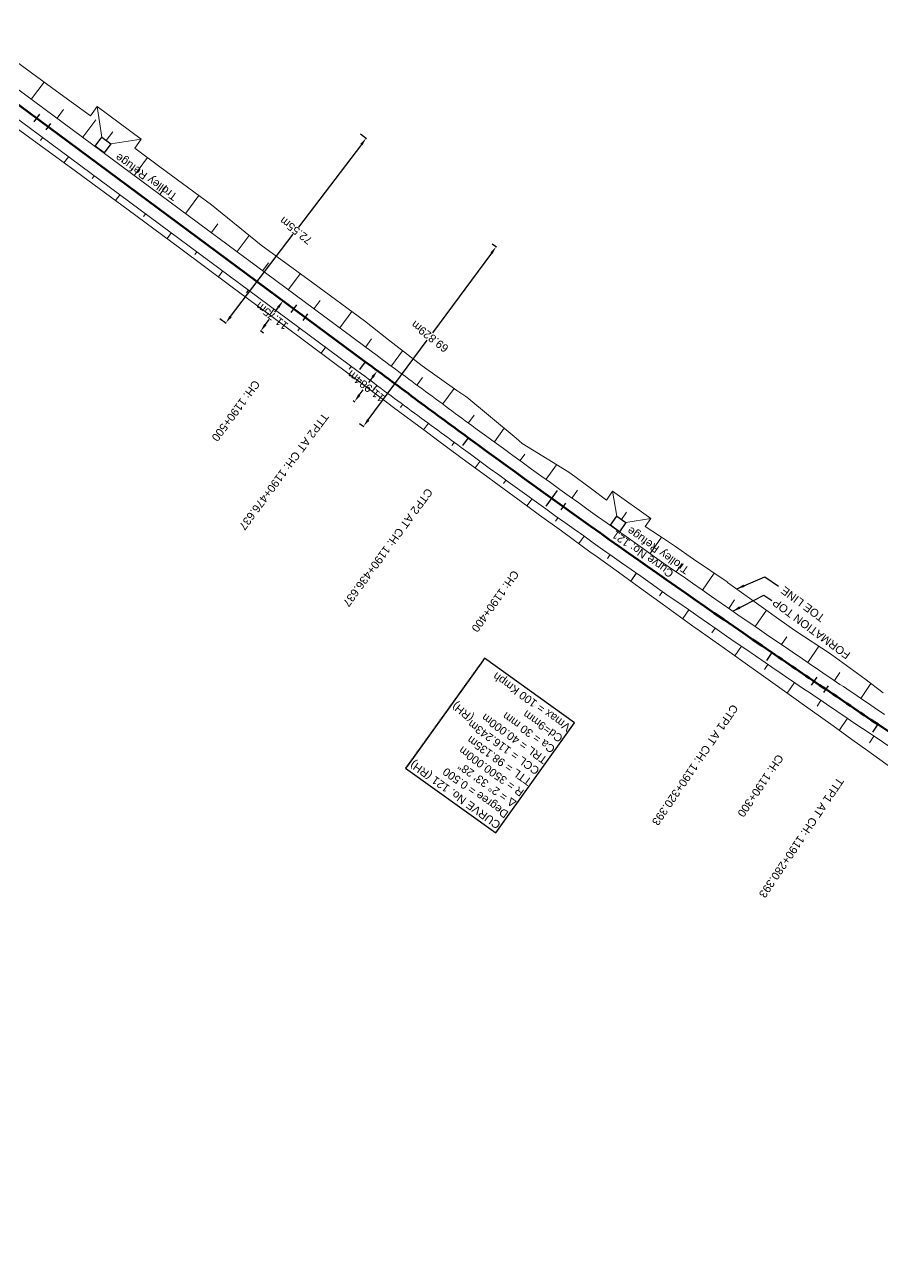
# Model space of a CAD drawing. Header units: metres. Extents: x 638322 to 644522, y 3380053 to 3384620.
# Drawn here: x 643910.2 to 644178.4, y 3380124.4 to 3380506.2 of the extents above; entities that cross this region are included whole.
import ezdxf
from ezdxf.enums import TextEntityAlignment as Align

# ---------------------------------------------------------------- set-up
doc = ezdxf.new("R2010")
doc.units = ezdxf.units.M
doc.header["$MEASUREMENT"] = 0
doc.linetypes.add('CENTER2', pattern=[1.125, 0.75, -0.125, 0.125, -0.125])
doc.layers.get('Defpoints').update_dxf_attribs({"lineweight": 0})
for name, color, linetype, lineweight in [('C-ALIG-DG-CURVE', 1, 'CENTER2', 70), ('C-ALIG-DG-LINE', 1, 'CENTER2', 70), ('C-ALIG-DG-SPIRAL', 1, 'CENTER2', 70), ('C-ALIG-LABL-DG', 1, 'Continuous', 25), ('C-ALIG-LABL-DG-MARK', 1, 'Continuous', 25), ('Proposed Curve_Details', 10, 'Continuous', 0), ('PROPOSED DFCC TOE LINE', 239, 'Continuous', 0), ('PROPOSED DFCC TOE SLOPES', 239, 'Continuous', 0), ('PROPOSED FORMATION LINE - PLAN', 187, 'Continuous', 0)]:
    doc.layers.add(name, color=color, linetype=linetype, lineweight=lineweight)
for name, color, linetype in [('C-ROAD-TEXT', 11, 'Continuous'), ('Dimension', 10, 'Continuous'), ('Layer3', 1, 'Continuous'), ('Trolley Refuse', 10, 'Continuous')]:
    doc.layers.add(name, color=color, linetype=linetype)
doc.styles.add('Arial', font='arial.ttf')
doc.styles.get("Standard").update_dxf_attribs({"font": 'arial.ttf'})
doc.styles.add('Style-Arial', font='arial.ttf')
doc.dimstyles.new('ISO-25', dxfattribs={"dimtxt": 2.5, "dimasz": 2.5, "dimexe": 1.25, "dimexo": 0.625, "dimtad": 1, "dimtxsty": 'Standard', "dimcen": 2.5, "dimadec": 0, "dimazin": 0, "dimtfac": 1, "dimtmove": 0, "dimatfit": 3, "dimfxl": 1, "dimarcsym": 0})
doc.dimstyles.get("Standard").update_dxf_attribs({"dimtxt": 2.5, "dimasz": 2.5, "dimexe": 0.18, "dimexo": 0.0625, "dimgap": 0.09, "dimtad": 0, "dimtih": 1, "dimtoh": 1, "dimdec": 3, "dimzin": 0, "dimdsep": 46, "dimtxsty": 'Standard', "dimcen": 0.09, "dimazin": 0, "dimtfac": 1, "dimtdec": 3, "dimtofl": 0, "dimtmove": 0, "dimatfit": 3, "dimfxl": 1, "dimtolj": 1, "dimtzin": 0, "dimarcsym": 0})

# ---------------------------------------------------------------- blocks, each defined once
blk = doc.blocks.new('*D384')
at = {"layer": 'Defpoints', "color": 0, "transparency": 16777216}
for p in [(644019.95, 3380398.44), (644020.48, 3380398.05), (644012.82, 3380388.81)]:
    blk.add_point(p, dxfattribs=at)
at = {"layer": 'Dimension', "color": 0, "lineweight": -2, "transparency": 16777216}
for p, q in [((644020.05, 3380398.36), (644020.58, 3380397.97)), ((644018.99, 3380396.04), (644017.75, 3380394.36)), ((644014.83, 3380390.43), (644016.08, 3380392.11)), ((644012.92, 3380388.74), (644013.45, 3380388.34))]:
    blk.add_line(p, q, dxfattribs=at)
at = {"layer": 'Dimension', "color": 0, "transparency": 16777216}
for points in [[(644018.66, 3380396.29), (644019.33, 3380395.79), (644020.48, 3380398.05)], [(644014.5, 3380390.68), (644015.17, 3380390.18), (644013.35, 3380388.42)]]:
    blk.add_solid(points, dxfattribs=at)
at = {"layer": 'Dimension', "color": 0, "lineweight": 0, "transparency": 16777216, "insert": (644016.91, 3380393.23), "char_height": 2.5, "attachment_point": 5, "rotation": 142, "style": 'Style-Arial'}
blk.add_mtext('\\A1;11.984m', dxfattribs=at)
blk = doc.blocks.new('TerminatorOpen_0.5')
at = {"color": 0, "linetype": 'ByBlock', "lineweight": -2}
for q in [(-1, 0.25), (-1, 0), (-1, -0.25)]:
    blk.add_line((0, 0), q, dxfattribs=at)
blk = doc.blocks.new('*D403')
at = {"layer": 'Defpoints', "color": 0, "transparency": 16777216}
for p in [(644056.28, 3380437.8), (644057.62, 3380436.81), (644014.78, 3380381.64)]:
    blk.add_point(p, dxfattribs=at)
at = {"layer": 'Dimension', "color": 0, "lineweight": -2, "transparency": 16777216}
for p, q in [((644056.38, 3380437.73), (644057.72, 3380436.73)), ((644056.14, 3380434.8), (644037.71, 3380409.86)), ((644017.61, 3380382.66), (644036.04, 3380407.6)), ((644014.88, 3380381.57), (644016.22, 3380380.58))]:
    blk.add_line(p, q, dxfattribs=at)
at = {"layer": 'Dimension', "color": 0, "transparency": 16777216}
for points in [[(644055.8, 3380435.05), (644056.47, 3380434.55), (644057.62, 3380436.81)], [(644017.27, 3380382.91), (644017.94, 3380382.41), (644016.12, 3380380.65)]]:
    blk.add_solid(points, dxfattribs=at)
at = {"layer": 'Dimension', "color": 0, "lineweight": 0, "transparency": 16777216, "insert": (644036.87, 3380408.73), "char_height": 2.5, "attachment_point": 5, "rotation": 142, "style": 'Style-Arial'}
blk.add_mtext('\\A1;69.829m', dxfattribs=at)
blk = doc.blocks.new('*D404')
at = {"layer": 'Defpoints', "color": 0, "transparency": 16777216}
for p in [(643991, 3380419.9), (643991.99, 3380419.16), (643985, 3380409.72)]:
    blk.add_point(p, dxfattribs=at)
at = {"layer": 'Dimension', "color": 0, "lineweight": -2, "transparency": 16777216}
for p, q in [((643989.51, 3380417.9), (643988.33, 3380416.31)), ((643991.89, 3380419.24), (643990.9, 3380419.98)), ((643985.49, 3380412.47), (643986.66, 3380414.06)), ((643984.9, 3380409.8), (643983.9, 3380410.54))]:
    blk.add_line(p, q, dxfattribs=at)
at = {"layer": 'Dimension', "color": 0, "transparency": 16777216}
for points in [[(643989.17, 3380418.14), (643989.84, 3380417.65), (643991, 3380419.9)], [(643985.15, 3380412.72), (643985.82, 3380412.22), (643984, 3380410.46)]]:
    blk.add_solid(points, dxfattribs=at)
at = {"layer": 'Dimension', "color": 0, "lineweight": 0, "transparency": 16777216, "insert": (643987.5, 3380415.18), "char_height": 2.5, "attachment_point": 5, "rotation": 142, "style": 'Style-Arial'}
blk.add_mtext('\\A1;11.75m', dxfattribs=at)
blk = doc.blocks.new('*D405')
at = {"layer": 'Defpoints', "color": 0, "transparency": 16777216}
for p in [(644015.07, 3380472.15), (644016.97, 3380470.71), (643971.18, 3380414.39)]:
    blk.add_point(p, dxfattribs=at)
at = {"layer": 'Dimension', "color": 0, "lineweight": -2, "transparency": 16777216}
for p, q in [((644015.17, 3380472.08), (644017.07, 3380470.64)), ((644015.46, 3380468.72), (643995.87, 3380442.95)), ((643974.59, 3380414.94), (643994.17, 3380440.72)), ((643971.28, 3380414.32), (643973.17, 3380412.88))]:
    blk.add_line(p, q, dxfattribs=at)
at = {"layer": 'Dimension', "color": 0, "transparency": 16777216}
for points in [[(644015.13, 3380468.98), (644015.79, 3380468.47), (644016.97, 3380470.71)], [(643974.25, 3380415.19), (643974.92, 3380414.69), (643973.07, 3380412.95)]]:
    blk.add_solid(points, dxfattribs=at)
at = {"layer": 'Dimension', "color": 0, "lineweight": 0, "transparency": 16777216, "insert": (643995.02, 3380441.83), "char_height": 2.5, "attachment_point": 5, "rotation": 142, "style": 'Style-Arial'}
blk.add_mtext('\\A1;72.55m', dxfattribs=at)
blk = doc.blocks.new('Tick Hor')
at = {"color": 1}
blk.add_lwpolyline([(-0.5, 0), (0.5, 0)], dxfattribs=at)

msp = doc.modelspace()

# ---------------------------------------------------------------- linework, layer by layer
at = {"layer": 'C-ALIG-DG-CURVE', "color": 1, "linetype": 'Continuous', "lineweight": 50, "flags": 128}
msp.add_lwpolyline([(644143.754, 3380309.9938, -0.00830329), (644048.8517, 3380377.1119)], format="xyb", dxfattribs=at)
at = {"layer": 'C-ALIG-DG-LINE', "color": 1, "linetype": 'Continuous', "lineweight": 50, "flags": 128}
for points in [[(644016.6721, 3380400.8705), (642492.9785, 3381530.3248)], [(644418.8871, 3380124.3897), (644176.8766, 3380287.5685)]]:
    msp.add_lwpolyline(points, dxfattribs=at)
at = {"layer": 'C-ALIG-DG-SPIRAL', "color": 1, "linetype": 'Continuous', "lineweight": 50, "flags": 128}
for points in [[(644048.8517, 3380377.1119), (644047.8109, 3380377.8745), (644046.7703, 3380378.6375), (644045.73, 3380379.4009), (644044.69, 3380380.1646), (644043.6502, 3380380.9286), (644042.6107, 3380381.693), (644041.5713, 3380382.4577), (644040.5322, 3380383.2227), (644039.4933, 3380383.9879), (644038.4546, 3380384.7535), (644037.4161, 3380385.5192), (644036.3778, 3380386.2853), (644035.3396, 3380387.0515), (644034.3016, 3380387.818), (644033.2638, 3380388.5847), (644032.2261, 3380389.3516), (644031.1886, 3380390.1187), (644030.1512, 3380390.886), (644029.1139, 3380391.6534), (644028.0767, 3380392.421), (644027.0396, 3380393.1887), (644026.0026, 3380393.9565), (644024.9656, 3380394.7245), (644023.9288, 3380395.4925), (644022.892, 3380396.2606), (644021.8553, 3380397.0288), (644020.8186, 3380397.7971), (644019.782, 3380398.5654), (644018.7453, 3380399.3337), (644017.7087, 3380400.1021), (644016.6721, 3380400.8705)], [(644176.8766, 3380287.5685), (644175.8068, 3380288.2899), (644174.7369, 3380289.0113), (644173.6671, 3380289.7327), (644172.5973, 3380290.4541), (644171.5276, 3380291.1756), (644170.4578, 3380291.8972), (644169.3882, 3380292.6188), (644168.3186, 3380293.3405), (644167.249, 3380294.0623), (644166.1796, 3380294.7843), (644165.1102, 3380295.5063), (644164.0409, 3380296.2285), (644162.9717, 3380296.9509), (644161.9027, 3380297.6734), (644160.8337, 3380298.3961), (644159.7649, 3380299.119), (644158.6962, 3380299.8421), (644157.6277, 3380300.5654), (644156.5593, 3380301.2889), (644155.4911, 3380302.0127), (644154.4231, 3380302.7367), (644153.3552, 3380303.461), (644152.2875, 3380304.1856), (644151.2201, 3380304.9105), (644150.1528, 3380305.6356), (644149.0858, 3380306.3611), (644148.0189, 3380307.0869), (644146.9523, 3380307.8131), (644145.886, 3380308.5396), (644144.8199, 3380309.2665), (644143.754, 3380309.9938)]]:
    msp.add_lwpolyline(points, dxfattribs=at)
at = {"layer": 'C-ALIG-LABL-DG', "color": 1, "linetype": 'Continuous', "lineweight": 25}
for p, q in [((644016.6722, 3380400.8705), (644016.6722, 3380400.8705)), ((644048.8517, 3380377.1119), (644048.8517, 3380377.1119)), ((644143.7541, 3380309.9938), (644143.7541, 3380309.9938)), ((644176.8766, 3380287.5685), (644176.8766, 3380287.5685))]:
    msp.add_line(p, q, dxfattribs=at)
at = {"layer": 'C-ALIG-LABL-DG-MARK', "color": 1, "linetype": 'Continuous', "lineweight": 25}
for p, q in [((644016.6721, 3380400.8705), (644014.8856, 3380398.4604)), ((644048.8517, 3380377.1119), (644047.079, 3380374.6916)), ((644143.754, 3380309.9938), (644142.0627, 3380307.516)), ((644176.8766, 3380287.5685), (644175.1995, 3380285.0811))]:
    msp.add_line(p, q, dxfattribs=at)
at = {"layer": 'Layer3', "color": 212, "linetype": 'Continuous', "lineweight": -3}
msp.add_circle((644095.5097, 3380342.4313), 0.015, dxfattribs=at)
msp.add_circle((644095.5097, 3380342.4313), 0.015, dxfattribs=at)
at = {"layer": 'PROPOSED DFCC TOE LINE', "lineweight": 0, "flags": 128}
for points in [[(643904.1025, 3380497.2194), (643920.2186, 3380485.3755), (643930.8023, 3380477.6964), (643932.9334, 3380480.5708), (643946.6866, 3380470.3745), (643944.6239, 3380467.5922), (643952.5244, 3380461.7869), (643968.6022, 3380449.8914), (643984.1347, 3380437.2603), (644000.3187, 3380425.5079), (644016.4393, 3380413.6701), (644023.9248, 3380407.6694), (644032.1772, 3380401.3222), (644034.4911, 3380399.5438), (644045.3502, 3380391.8343), (644048.4491, 3380389.7371), (644055.8561, 3380383.6657), (644063.8359, 3380376.9816), (644065.7801, 3380375.3609), (644076.7685, 3380368.5206), (644080.6187, 3380366.148), (644087.3662, 3380361.1457), (644092.0468, 3380357.6341), (644093.9805, 3380360.368), (644105.9301, 3380351.9161), (644104.1289, 3380349.3695), (644108.6379, 3380346.51), (644113.3162, 3380343.302), (644119.2816, 3380339.2065), (644129.7753, 3380332.0406), (644129.9414, 3380331.9276), (644140.4231, 3380324.3911), (644146.003, 3380320.444), (644150.9137, 3380316.8642), (644162.0701, 3380309.6143), (644162.5518, 3380309.3015), (644172.85, 3380301.7867), (644178.6182, 3380297.3962)], [(644095.8553, 3380335.076), (644088.4558, 3380340.3826), (644087.3437, 3380341.1813), (644077.9776, 3380348.0267), (644071.1311, 3380352.9577), (644067.453, 3380355.605), (644057.0066, 3380363.291), (644054.9638, 3380364.7946), (644046.5641, 3380370.9814), (644038.8279, 3380376.6695), (644035.8153, 3380378.9049), (644025.1082, 3380386.871), (644022.7687, 3380388.6214), (644014.4389, 3380394.8745), (644006.766, 3380400.6223), (643990.7562, 3380412.6097), (643974.6881, 3380424.5184), (643958.6573, 3380436.4772), (643942.5347, 3380448.3124), (643926.4351, 3380460.1786), (643910.2472, 3380471.9256), (643894.0701, 3380483.6873)], [(644185.0698, 3380271.1919), (644173.7348, 3380279.2599), (644168.7841, 3380282.8154), (644162.8966, 3380287.0451), (644152.5233, 3380294.5061), (644152.0555, 3380294.8429), (644141.1732, 3380302.5946), (644136.1954, 3380306.1298), (644130.5917, 3380310.1022), (644120.0179, 3380317.6185), (644119.8537, 3380317.7359), (644109.5018, 3380325.2153), (644103.5811, 3380329.4361), (644098.9958, 3380332.8239), (644095.8553, 3380335.076)]]:
    msp.add_lwpolyline(points, dxfattribs=at)
at = {"layer": 'PROPOSED DFCC TOE SLOPES', "flags": 128}
for points in [[(643912.3904, 3380482.9661), (643916.3075, 3380488.2497)], [(643920.4235, 3380477.0105), (643922.4039, 3380479.6818)], [(643934.3483, 3380471.044), (643932.9334, 3380480.5708)], [(643928.4566, 3380471.055), (643932.4787, 3380476.4801)], [(643915.9568, 3380470.9857), (643915.1848, 3380469.9443)], [(643935.7541, 3380470.0018), (643937.782, 3380472.7372)], [(643937.1598, 3380468.9596), (643946.6866, 3380470.3745)], [(643923.99, 3380465.0301), (643922.5066, 3380463.0293)], [(643944.5229, 3380459.1438), (643948.6131, 3380464.6609)], [(643932.0231, 3380459.0746), (643931.3005, 3380458.0998)], [(643952.556, 3380453.1882), (643954.6088, 3380455.9571)], [(643940.0562, 3380453.119), (643938.6276, 3380451.192)], [(643960.5892, 3380447.2327), (643964.7005, 3380452.7782)], [(643948.0893, 3380447.1634), (643947.3864, 3380446.2152)], [(643968.6223, 3380441.2771), (643970.6107, 3380443.9591)], [(643956.1225, 3380441.2078), (643954.7447, 3380439.3494)], [(643976.6554, 3380435.3215), (643980.3653, 3380440.3256)], [(643964.1556, 3380435.2523), (643963.469, 3380434.3261)], [(643972.1887, 3380429.2967), (643970.7978, 3380427.4205)], [(643984.6885, 3380429.3659), (643986.4939, 3380431.801)], [(643992.7217, 3380423.4104), (643996.3912, 3380428.36)], [(643980.2219, 3380423.3411), (643979.5223, 3380422.3975)], [(643988.255, 3380417.3855), (643986.8568, 3380415.4996)], [(644000.7548, 3380417.4548), (644002.6108, 3380419.9583)], [(644008.7879, 3380411.4992), (644012.5272, 3380416.5429)], [(643996.2881, 3380411.43), (643995.582, 3380410.4775)], [(644016.8209, 3380405.5437), (644018.6391, 3380407.9964)], [(644004.3212, 3380405.4744), (644002.8808, 3380403.5314)], [(644024.8537, 3380399.5893), (644028.3299, 3380404.2813)], [(644012.3544, 3380399.5188), (644011.6197, 3380398.5278)], [(644012.3546, 3380399.5186), (644011.6199, 3380398.5276)], [(644032.8879, 3380393.6397), (644034.5958, 3380395.9483)], [(644020.3881, 3380393.5636), (644018.8855, 3380391.5365)], [(644020.3895, 3380393.5626), (644018.8878, 3380391.5347)], [(644040.9253, 3380387.6994), (644044.4474, 3380392.4752)], [(644028.4259, 3380387.6114), (644027.6599, 3380386.577)], [(644028.4287, 3380387.6093), (644027.6637, 3380386.5741)], [(644048.9727, 3380381.7773), (644050.6983, 3380384.1282)], [(644036.4707, 3380381.6656), (644034.9217, 3380379.5698)], [(644036.4769, 3380381.661), (644034.9322, 3380379.5619)], [(644057.0335, 3380375.8757), (644060.1157, 3380380.0977)], [(644044.5311, 3380375.734), (644043.7533, 3380374.677)], [(644044.5385, 3380375.7286), (644043.7632, 3380374.6697)], [(644065.1103, 3380369.9963), (644066.5557, 3380371.9873)], [(644052.6071, 3380369.8212), (644051.0419, 3380367.6833)], [(644052.6154, 3380369.8151), (644051.056, 3380367.6729)], [(644073.201, 3380364.138), (644076.4887, 3380368.6948)], [(644060.7002, 3380363.9299), (644059.9046, 3380362.837)], [(644060.7079, 3380363.9243), (644059.9151, 3380362.8293)], [(644081.3108, 3380358.3075), (644083.0256, 3380360.6999)], [(644095.3112, 3380352.6065), (644093.9805, 3380360.368)], [(644068.8076, 3380358.0596), (644067.1772, 3380355.8079)], [(644068.8178, 3380358.0522), (644067.1949, 3380355.7949)], [(644076.9372, 3380352.2148), (644076.1228, 3380351.082)], [(644076.946, 3380352.2084), (644076.1349, 3380351.0732)], [(644096.745, 3380351.5924), (644098.3501, 3380353.8672)], [(644098.1686, 3380350.5855), (644105.9301, 3380351.9161)], [(644085.0823, 3380346.3946), (644083.411, 3380344.0556)], [(644085.0904, 3380346.3888), (644083.4252, 3380344.0452)], [(644105.7393, 3380340.9466), (644109.3259, 3380346.0382)], [(644093.2421, 3380340.5966), (644092.3839, 3380339.3888)], [(644093.2494, 3380340.5914), (644092.3941, 3380339.3815)], [(644113.9143, 3380335.2086), (644115.7297, 3380337.8037)], [(644101.415, 3380334.8187), (644099.6585, 3380332.3342)], [(644101.4254, 3380334.8114), (644099.6771, 3380332.3205)], [(644122.1088, 3380329.4956), (644125.777, 3380334.7709)], [(644109.6105, 3380329.0664), (644108.6915, 3380327.7572)], [(644109.6201, 3380329.0597), (644108.7053, 3380327.7475)], [(644130.3186, 3380323.8021), (644132.1328, 3380326.4248)], [(644117.8233, 3380323.3406), (644115.9049, 3380320.589)], [(644117.8309, 3380323.3352), (644115.9192, 3380320.5786)], [(644138.5409, 3380318.1292), (644142.0535, 3380323.2378)], [(644126.0482, 3380317.6365), (644125.0484, 3380316.1949)], [(644126.0557, 3380317.6314), (644125.0593, 3380316.1872)], [(644146.7802, 3380312.4836), (644148.4657, 3380314.9519)], [(644134.2867, 3380311.9524), (644132.2158, 3380308.9509)], [(644134.2966, 3380311.9456), (644132.2352, 3380308.9371)], [(644155.0401, 3380306.8629), (644158.4895, 3380311.9411)], [(644142.5459, 3380306.2932), (644141.4689, 3380304.7214)], [(644142.5559, 3380306.2864), (644141.4838, 3380304.7109)], [(644163.312, 3380301.254), (644165.0096, 3380303.7616)], [(644150.8233, 3380300.6606), (644148.5592, 3380297.3334)], [(644150.8284, 3380300.6571), (644148.5697, 3380297.3259)], [(644171.593, 3380295.6563), (644174.754, 3380300.3375)], [(644159.1052, 3380295.045), (644157.9035, 3380293.2728)], [(644159.1096, 3380295.042), (644157.9104, 3380293.268)], [(644167.3943, 3380289.4417), (644164.8336, 3380285.6535)], [(644167.3974, 3380289.4396), (644164.8402, 3380285.6488)], [(644175.6876, 3380283.8475), (644174.3266, 3380281.8299)], [(644175.6882, 3380283.8471), (644174.3276, 3380281.8292)]]:
    msp.add_lwpolyline(points, dxfattribs=at)
at = {"layer": 'Trolley Refuse'}
for points in [[(643934.3483, 3380471.044), (643937.1598, 3380468.9596), (643935.0754, 3380466.148), (643932.2638, 3380468.2324)], [(644095.3112, 3380352.6065), (644098.1686, 3380350.5855), (644096.1476, 3380347.728), (644093.2901, 3380349.749)]]:
    msp.add_lwpolyline(points, close=True, dxfattribs=at)

# ---------------------------------------------------------------- block references
at = {"layer": 'C-ALIG-LABL-DG', "color": 1, "linetype": 'Continuous', "lineweight": 25}
for p, xscale, yscale, zscale, rotation in [((643913.9967, 3380476.9797), 3, 3, 3, 233.4519112001875), ((643917.5674, 3380474.333), 2.499999999999998, 2.499999999999998, 2.499999999999998, 233.4519111854406), ((643994.3324, 3380417.43), 3, 3, 3, 233.4519112001875), ((643997.9031, 3380414.7832), 2.499999999999998, 2.499999999999998, 2.499999999999998, 233.4519111854406), ((644074.9097, 3380358.2094), 6, 6, 6, 234.306306831186), ((644078.521, 3380355.6184), 2.500000000000006, 2.500000000000006, 2.500000000000006, 234.3790671953394), ((644156.9441, 3380301.0283), 3, 3, 3, 235.8912801857281), ((644160.6251, 3380298.5372), 2.5, 2.5, 2.5, 235.930987475646)]:
    msp.add_blockref('Tick Hor', p, dxfattribs=dict(at, xscale=xscale, yscale=yscale, zscale=zscale, rotation=rotation))

# ---------------------------------------------------------------- texts
at = {"layer": 'Proposed Curve_Details', "color": 1, "style": 'Style-Arial'}
msp.add_text('Curve No: 121', height=2.5, rotation=144.728634, dxfattribs=at).set_placement((644113.3314, 3380335.2312))
at = {"layer": 'PROPOSED DFCC TOE LINE', "lineweight": 0}
msp.add_text(' TOE LINE', height=2.5, rotation=143.5, dxfattribs=at).set_placement((644147.8048, 3380330.8307), align=Align.RIGHT)
at = {"layer": 'PROPOSED FORMATION LINE - PLAN', "lineweight": 0}
msp.add_text(' FORMATION TOP', height=2.5, rotation=143.5, dxfattribs=at).set_placement((644145.167, 3380327.0407, 306.8582), align=Align.RIGHT)
at = {"layer": 'Trolley Refuse'}
for p in [(643958.2215, 3380453.0049), (644118.1969, 3380336.3402)]:
    msp.add_text('Trolley Refuge', height=2.5, rotation=144.835239, dxfattribs=at).set_placement(p)

# ---------------------------------------------------------------- dimensions: what is measured, and where the dimension line sits
at = {"layer": 'Dimension', "color": 10, "lineweight": 0}
for p1, p2, distance, picture, middle in [((643971.1771, 3380414.3925), (644015.0743, 3380472.1548), -2.3816, '*D405', (643995.0219, 3380441.8327)), ((644014.7795, 3380381.6417), (644056.2812, 3380437.7996), -1.6685, '*D403', (644036.8722, 3380408.729)), ((643984.9961, 3380409.7244), (643991.994, 3380419.1634), 1.2425, '*D404', (643987.497, 3380415.1839)), ((644012.8157, 3380388.8116), (644019.9527, 3380398.4388), -0.6597, '*D384', (644016.9142, 3380393.2323))]:
    dim = msp.add_aligned_dim(p1=p1, p2=p2, distance=distance, dimstyle='Standard', override={"dimexe": 0.125, "dimexo": 0.125, "dimgap": 0.125, "dimtad": 1, "dimtih": 0, "dimtoh": 0, "dimzin": 11, "dimpost": 'm', "dimtxsty": 'Style-Arial', "dimsah": 1, "dimadec": 4, "dimazin": 3, "dimtmove": 2, "dimatfit": 1, "dimldrblk": 'TerminatorOpen_0.5', "dimfrac": 2, "dimtzin": 11}, dxfattribs=at)
    dim.commit()
    dim.dimension.update_dxf_attribs({"geometry": picture, "text_midpoint": middle, "text_rotation": 142})

# ---------------------------------------------------------------- leaders
at = {"layer": 'PROPOSED DFCC TOE LINE', "lineweight": 0}
msp.add_leader([(644132.7857, 3380329.8825), (644141.6318, 3380333.674), (644145.8563, 3380330.7367)], dimstyle='ISO-25', override={"dimtxt": 3, "dimasz": 2.5, "dimgap": 0.625, "dimtad": 0, "dimdec": 3, "dimzin": 2, "dimtdec": 3}, dxfattribs=at)
at = {"layer": 'PROPOSED FORMATION LINE - PLAN', "lineweight": 0}
msp.add_leader([(644131.5733, 3380322.9353), (644141.2881, 3380327.9281), (644143.7543, 3380326.2686)], dimstyle='ISO-25', override={"dimtxt": 3, "dimasz": 2.5, "dimgap": 0.625, "dimtad": 0, "dimdec": 3, "dimzin": 2, "dimtdec": 3}, dxfattribs=at)

# ---------------------------------------------------------------- next in the draw order: texts
at = {"layer": 'C-ROAD-TEXT', "color": 1, "linetype": 'Continuous', "lineweight": -3, "insert": (644067.7604, 3380297.6998), "char_height": 2.5, "width": 34.020327, "attachment_point": 8, "rotation": 144.315783, "style": 'Arial', "bg_fill": 3, "box_fill_scale": 1.2, "bg_fill_color": 256, "bg_fill_true_color": 13158600, "bg_fill_transparency": 0}
msp.add_mtext('\\pxql;CURVE No. 121 (RH)       \\PDegree = 0.500\\PΔ = 2° 33\' 28"\\PR = 3500.000m\\PTTL = 98.135m\\PCCL = 116.243m\\PTRL = 40.000m\\PCa = 30 mm\\PCd=9mm\\PVmax = 100 Kmph', dxfattribs=at)

# ---------------------------------------------------------------- next in the draw order: texts
at = {"layer": 'C-ROAD-TEXT', "color": 1, "linetype": 'Continuous', "lineweight": -3, "insert": (644046.3497, 3380290.4851), "char_height": 2.5, "width": 7.10307, "attachment_point": 2, "rotation": 140.872675, "style": 'Arial', "bg_fill": 3, "box_fill_scale": 1.08, "bg_fill_color": 256, "bg_fill_true_color": 13158600, "bg_fill_transparency": 0}
msp.add_mtext('(RH)', dxfattribs=at)

# ---------------------------------------------------------------- next in the draw order: linework, layer by layer
at = {"layer": 'C-ROAD-TEXT', "color": 1, "linetype": 'Continuous', "lineweight": -3}
msp.add_lwpolyline([(644082.1378, 3380287.9902), (644053.9664, 3380308.2217), (644029.3158, 3380273.8968), (644057.4872, 3380253.6653)], close=True, dxfattribs=at)
at = {"layer": 'Layer3', "color": 1, "linetype": 'Continuous', "lineweight": -3}
msp.add_lwpolyline([(644239.848, 3380245.1092), (644176.8766, 3380287.5685), (644175.8068, 3380288.2899), (644174.7369, 3380289.0113), (644173.6671, 3380289.7327), (644172.5973, 3380290.4541), (644171.5276, 3380291.1756), (644170.4578, 3380291.8972), (644169.3882, 3380292.6188), (644168.3186, 3380293.3405), (644167.249, 3380294.0623), (644166.1796, 3380294.7842), (644165.1102, 3380295.5063), (644164.0409, 3380296.2285), (644162.9717, 3380296.9509), (644161.9027, 3380297.6734), (644160.8337, 3380298.3961), (644159.7649, 3380299.119), (644158.6962, 3380299.8421), (644157.6277, 3380300.5654), (644156.5593, 3380301.2889), (644155.4911, 3380302.0127), (644154.4231, 3380302.7367), (644153.3552, 3380303.461), (644152.2875, 3380304.1856), (644151.2201, 3380304.9104), (644150.1528, 3380305.6356), (644149.0858, 3380306.3611), (644148.0189, 3380307.0869), (644146.9523, 3380307.8131), (644145.886, 3380308.5396), (644144.8199, 3380309.2665), (644143.7541, 3380309.9938, -0.00830329), (644048.8517, 3380377.1119), (644047.8109, 3380377.8745), (644046.7703, 3380378.6375), (644045.73, 3380379.4009), (644044.69, 3380380.1646), (644043.6502, 3380380.9286), (644042.6107, 3380381.693), (644041.5713, 3380382.4577), (644040.5322, 3380383.2227), (644039.4933, 3380383.9879), (644038.4546, 3380384.7534), (644037.4161, 3380385.5192), (644036.3778, 3380386.2853), (644035.3396, 3380387.0515), (644034.3017, 3380387.818), (644033.2638, 3380388.5847), (644032.2261, 3380389.3516), (644031.1886, 3380390.1187), (644030.1512, 3380390.886), (644029.1139, 3380391.6534), (644028.0767, 3380392.421), (644027.0396, 3380393.1887), (644026.0026, 3380393.9565), (644024.9657, 3380394.7244), (644023.9288, 3380395.4925), (644022.892, 3380396.2606), (644021.8553, 3380397.0288), (644020.8186, 3380397.7971), (644019.782, 3380398.5654), (644018.7453, 3380399.3337), (644017.7087, 3380400.1021), (644016.6722, 3380400.8705), (642492.9785, 3381530.3248)], format="xyb", dxfattribs=at)
at = {"layer": 'PROPOSED FORMATION LINE - PLAN', "lineweight": 0, "flags": 128}
for points in [[(644178.9731, 3380290.6778), (644177.9032, 3380291.3991), (644176.8334, 3380292.1205), (644175.7637, 3380292.8418), (644174.694, 3380293.5632), (644173.6244, 3380294.2846), (644172.5549, 3380295.006), (644171.4854, 3380295.7275), (644170.4161, 3380296.449), (644169.3468, 3380297.1707), (644168.2777, 3380297.8924), (644167.2087, 3380298.6142), (644166.1398, 3380299.3361), (644165.0711, 3380300.0582), (644164.0025, 3380300.7804), (644162.9341, 3380301.5027), (644161.8658, 3380302.2252), (644160.7977, 3380302.9479), (644159.7298, 3380303.6708), (644158.6621, 3380304.3939), (644157.5946, 3380305.1172), (644156.5273, 3380305.8407), (644155.4602, 3380306.5645), (644154.3933, 3380307.2885), (644153.3267, 3380308.0128), (644152.2603, 3380308.7374), (644151.1942, 3380309.4622), (644150.1284, 3380310.1874), (644149.0628, 3380310.9129), (644147.9974, 3380311.6387), (644146.9324, 3380312.3649), (644145.8677, 3380313.0914, -0.00830329), (644051.0676, 3380380.1372), (644050.0273, 3380380.8994), (644048.9878, 3380381.6616), (644047.9486, 3380382.4242), (644046.9096, 3380383.1872), (644045.8707, 3380383.9505), (644044.8321, 3380384.7142), (644043.7937, 3380385.4782), (644042.7554, 3380386.2426), (644041.7174, 3380387.0072), (644040.6795, 3380387.7722), (644039.6417, 3380388.5374), (644038.6041, 3380389.3029), (644037.5666, 3380390.0687), (644036.5293, 3380390.8347), (644035.4921, 3380391.6009), (644034.4549, 3380392.3674), (644033.4179, 3380393.1341), (644032.381, 3380393.901), (644031.3442, 3380394.6681), (644030.3074, 3380395.4353), (644029.2707, 3380396.2027), (644028.2341, 3380396.9703), (644027.1975, 3380397.738), (644026.1609, 3380398.5058), (644025.1244, 3380399.2738), (644024.0879, 3380400.0418), (644023.0514, 3380400.8099), (644022.0149, 3380401.5781), (644020.9783, 3380402.3464), (644019.9418, 3380403.1147), (644018.9053, 3380403.8831), (643526.156, 3380769.1387)], [(644237.7516, 3380242), (644174.7802, 3380284.4593), (644173.7103, 3380285.1807), (644172.6404, 3380285.9021), (644171.5705, 3380286.6235), (644170.5006, 3380287.345), (644169.4307, 3380288.0666), (644168.3608, 3380288.7883), (644167.2909, 3380289.5101), (644166.2211, 3380290.232), (644165.1512, 3380290.954), (644164.0815, 3380291.6761), (644163.0117, 3380292.3984), (644161.942, 3380293.1209), (644160.8724, 3380293.8436), (644159.8029, 3380294.5664), (644158.7334, 3380295.2895), (644157.664, 3380296.0127), (644156.5948, 3380296.7362), (644155.5256, 3380297.4599), (644154.4566, 3380298.1839), (644153.3876, 3380298.9082), (644152.3189, 3380299.6327), (644151.2502, 3380300.3575), (644150.1817, 3380301.0827), (644149.1134, 3380301.8081), (644148.0453, 3380302.5339), (644146.9773, 3380303.26), (644145.9095, 3380303.9865), (644144.8419, 3380304.7133), (644143.7745, 3380305.4405), (644142.7074, 3380306.1681), (644141.6404, 3380306.8962, -0.00830329), (644046.6358, 3380374.0866), (644045.5945, 3380374.8496), (644044.5528, 3380375.6134), (644043.5115, 3380376.3775), (644042.4705, 3380377.142), (644041.4297, 3380377.9067), (644040.3892, 3380378.6718), (644039.349, 3380379.4371), (644038.309, 3380380.2027), (644037.2693, 3380380.9686), (644036.2298, 3380381.7347), (644035.1905, 3380382.5011), (644034.1515, 3380383.2676), (644033.1127, 3380384.0344), (644032.074, 3380384.8014), (644031.0356, 3380385.5685), (644029.9973, 3380386.3359), (644028.9592, 3380387.1033), (644027.9213, 3380387.871), (644026.8836, 3380388.6387), (644025.8459, 3380389.4066), (644024.8084, 3380390.1746), (644023.7711, 3380390.9427), (644022.7338, 3380391.7109), (644021.6967, 3380392.4791), (644020.6597, 3380393.2474), (644019.6227, 3380394.0158), (644018.5859, 3380394.7842), (644017.5491, 3380395.5526), (644016.5123, 3380396.321), (644015.4757, 3380397.0895), (644014.439, 3380397.8579), (643521.661, 3380763.1349)]]:
    msp.add_lwpolyline(points, format="xyb", dxfattribs=at)

# ---------------------------------------------------------------- next in the draw order: texts
at = {"layer": 'C-ALIG-LABL-DG', "color": 1, "linetype": 'Continuous', "lineweight": 25, "char_height": 2.5, "style": 'Arial', "bg_fill": 3, "box_fill_scale": 1.04, "bg_fill_color": 256, "bg_fill_true_color": 13158600, "bg_fill_transparency": 0}
for s, insert, width, attachment_point, rotation in [('TTP2 AT CH: 1190+476.637', (643978.0244, 3380348.7326), 44.561255, 6, 233.451911), ('CTP2 AT CH: 1190+436.637', (644010.5025, 3380324.754), 44.860948, 6, 233.779316), ('CH: 1190+400', (644063.9023, 3380335.2149), 22.502814, 4, 234.379067), ('CTP1 AT CH: 1190+320.393', (644107.1646, 3380256.3913), 44.860948, 6, 235.682247), ('TTP1 AT CH: 1190+280.393', (644140.5941, 3380233.7579), 44.561255, 6, 236.009651)]:
    msp.add_mtext(s, dxfattribs=dict(at, insert=insert, width=width, attachment_point=attachment_point, rotation=rotation))

# ---------------------------------------------------------------- next in the draw order: texts
at = {"layer": 'C-ALIG-LABL-DG', "color": 1, "linetype": 'Continuous', "lineweight": 25, "char_height": 2.5, "width": 22.502814, "attachment_point": 4, "style": 'Arial', "bg_fill": 3, "box_fill_scale": 1.04, "bg_fill_color": 256, "bg_fill_true_color": 13158600, "bg_fill_transparency": 0}
for s, insert, rotation in [('CH: 1190+500', (643982.9561, 3380394.619), 233.451911), ('CH: 1190+300', (644146.5643, 3380277.7452), 235.930987)]:
    msp.add_mtext(s, dxfattribs=dict(at, insert=insert, rotation=rotation))

doc.saveas('drawing.dxf')
